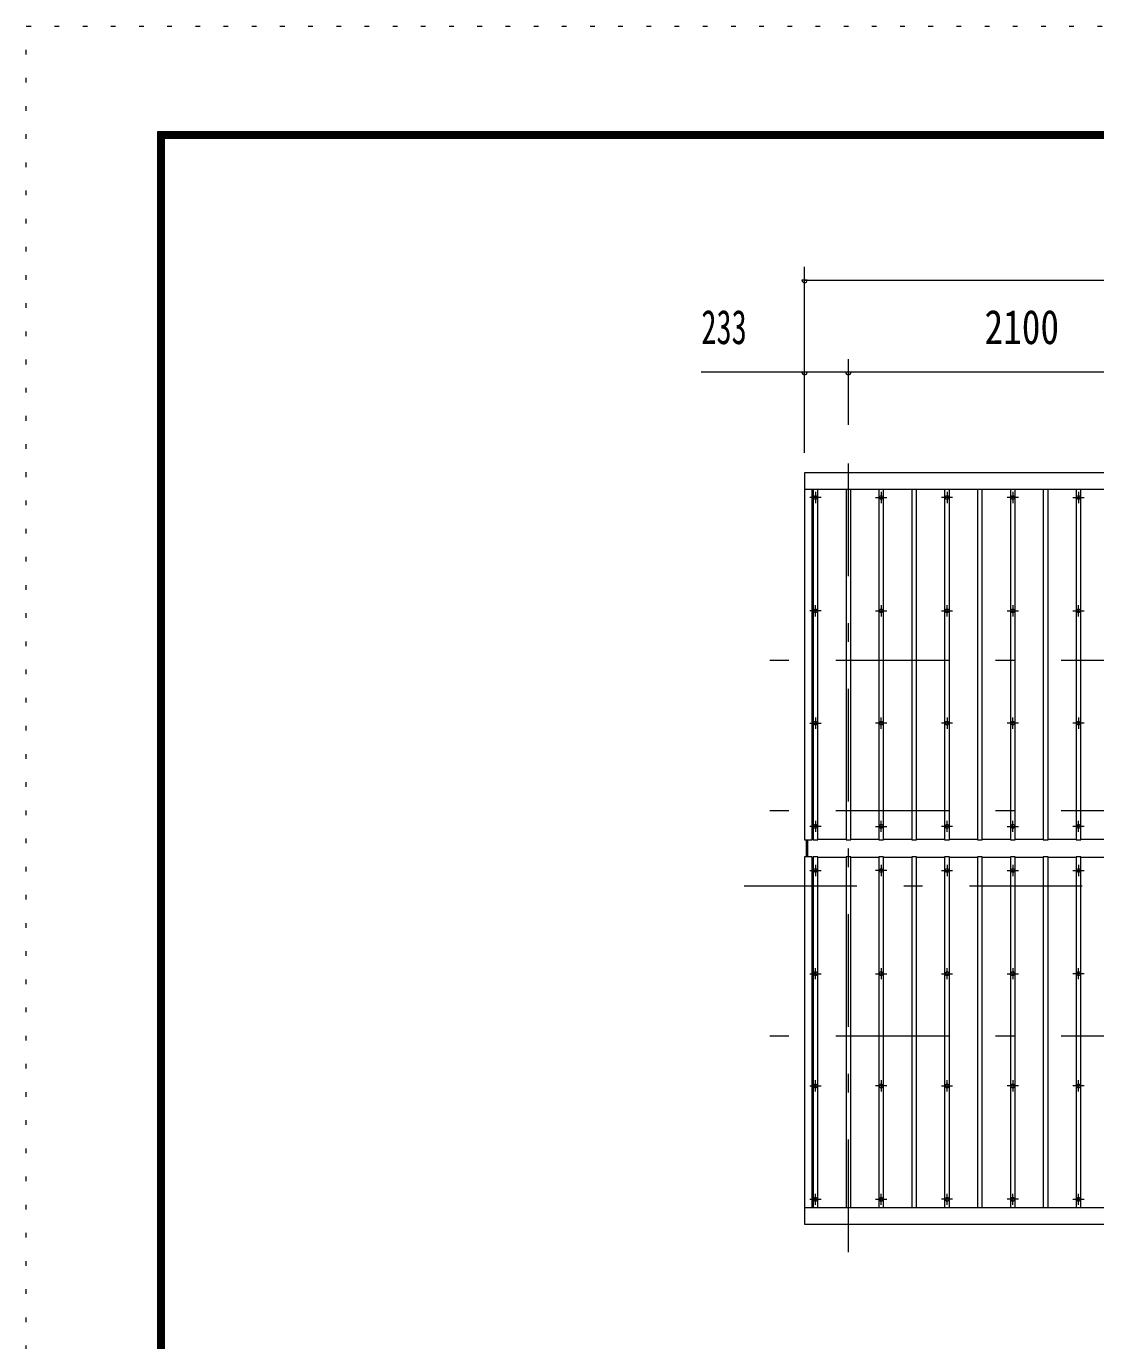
# Model space of a CAD drawing. Units: millimetres, scale not verified. Extents: x -32484 to 32484, y -14700 to 14700.
# Drawn here: x -9096 to -3405, y 7701 to 14700 of the extents above; entities that cross this region are included whole.
import ezdxf
from ezdxf.enums import TextEntityAlignment as Align

# ---------------------------------------------------------------- set-up
doc = ezdxf.new("R2010")
doc.units = ezdxf.units.MM
doc.header["$LTSCALE"] = 50
doc.linetypes.add('USER3', pattern=[24, 12, -5, 2, -5])
doc.linetypes.add('USER4', pattern=[3, 0.5, -2.5])
for name, color, linetype, lineweight in [('0-2_1-0BOLD', 7, 'Continuous', 18), ('0-3_1-2CENTER', 3, 'USER3', 18), ('0-4_1-4THIN', 4, 'Continuous', 18), ('0-5_1-5DIM', 3, 'Continuous', 18), ('0-C_F-F', 5, 'Continuous', 18), ('0-D_F-E_J_ADD', 3, 'USER4', 18)]:
    doc.layers.add(name, color=color, linetype=linetype, lineweight=lineweight)
doc.styles.add('ＭＳ ゴシック', font='')
doc.styles.get('ＭＳ ゴシック').set_extended_font_data('MS Gothic')

msp = doc.modelspace()

# ---------------------------------------------------------------- linework, layer by layer
at = {"layer": '0-2_1-0BOLD'}
for p, q in [((-4954.28, 12236.05), (2861.71, 12236.05)), ((-4944.28, 10277.69), (-4944.28, 10367.39)), ((-4938.28, 10367.39), (-4938.28, 10277.69)), ((2861.71, 8409.03), (-4954.28, 8409.03))]:
    msp.add_line(p, q, dxfattribs=at)
for points in [[(2861.71, 12322.54), (-4954.28, 12322.54), (-4954.28, 10367.39), (-4914.28, 10367.39), (-4914.28, 12236.05)], [(-4914.28, 8409.03), (-4914.28, 10277.69), (-4954.28, 10277.69), (-4954.28, 8322.54), (2861.71, 8322.54)]]:
    msp.add_lwpolyline(points, dxfattribs=at)
for centre in [(-4896.29, 12191.11), (-4546.29, 12191.11), (-4196.29, 12191.11), (-3846.29, 12191.11), (-3496.29, 12191.11), (-4896.29, 11587.41), (-4546.29, 11587.41), (-4196.28, 11587.41), (-3846.29, 11587.41), (-3496.28, 11587.41), (-4896.29, 10989.62), (-4546.29, 10989.62), (-4196.28, 10989.62), (-3846.29, 10989.62), (-3496.28, 10989.62), (-4896.29, 10439.93), (-4546.29, 10439.93), (-4196.28, 10439.93), (-3846.29, 10439.93), (-3496.28, 10439.93), (-4896.29, 10205.15), (-4546.29, 10205.15), (-4196.29, 10205.15), (-3846.29, 10205.15), (-3496.28, 10205.15), (-4896.29, 9655.46), (-4546.29, 9655.46), (-4196.29, 9655.46), (-3846.29, 9655.46), (-3496.28, 9655.46), (-4896.29, 9057.68), (-4546.29, 9057.68), (-4196.29, 9057.68), (-3846.29, 9057.68), (-3496.28, 9057.68), (-4896.29, 8453.97), (-4546.29, 8453.97), (-4196.29, 8453.97), (-3846.29, 8453.97), (-3496.29, 8453.97)]:
    msp.add_circle(centre, 10, dxfattribs=at)
at = {"layer": '0-3_1-2CENTER'}
for p, q in [((-4721.29, 8172.54), (-4721.29, 12472.55)), ((-4866.29, 12191.11), (-4926.28, 12191.11)), ((-4896.29, 12221.12), (-4896.29, 12161.11)), ((-4576.28, 12191.11), (-4516.29, 12191.11)), ((-4546.29, 12221.12), (-4546.29, 12161.11)), ((-4166.29, 12191.11), (-4226.28, 12191.11)), ((-4196.29, 12221.12), (-4196.29, 12161.11)), ((-3816.29, 12191.11), (-3876.28, 12191.11)), ((-3846.29, 12221.12), (-3846.29, 12161.11)), ((-3526.28, 12191.11), (-3466.29, 12191.11)), ((-3496.29, 12221.12), (-3496.29, 12161.11)), ((-4866.29, 11587.41), (-4926.28, 11587.41)), ((-4896.29, 11557.41), (-4896.29, 11617.41)), ((-4576.28, 11587.41), (-4516.29, 11587.41)), ((-4546.29, 11617.41), (-4546.29, 11557.41)), ((-4226.28, 11587.41), (-4166.29, 11587.41)), ((-4196.28, 11557.41), (-4196.28, 11617.41)), ((-3876.28, 11587.41), (-3816.29, 11587.41)), ((-3846.29, 11617.41), (-3846.29, 11557.41)), ((-3526.28, 11587.41), (-3466.29, 11587.41)), ((-3496.28, 11557.41), (-3496.28, 11617.41)), ((3011.71, 11322.54), (-5276.29, 11322.54)), ((-4926.28, 10989.62), (-4866.29, 10989.62)), ((-4896.29, 11019.63), (-4896.29, 10959.62)), ((-4516.29, 10989.62), (-4576.28, 10989.62)), ((-4546.29, 10959.62), (-4546.29, 11019.63)), ((-4166.29, 10989.62), (-4226.28, 10989.62)), ((-4196.28, 11019.63), (-4196.28, 10959.62)), ((-3816.29, 10989.62), (-3876.28, 10989.62)), ((-3846.29, 10959.62), (-3846.29, 11019.63)), ((-3466.29, 10989.62), (-3526.28, 10989.62)), ((-3496.28, 11019.63), (-3496.28, 10959.62)), ((3011.71, 10522.54), (-5276.29, 10522.54)), ((-4866.29, 10439.93), (-4926.28, 10439.93)), ((-4896.29, 10469.93), (-4896.29, 10409.93)), ((-4576.28, 10439.93), (-4516.29, 10439.93)), ((-4546.29, 10409.93), (-4546.29, 10469.93)), ((-4166.29, 10439.93), (-4226.28, 10439.93)), ((-4196.28, 10409.93), (-4196.28, 10469.93)), ((-3876.28, 10439.93), (-3816.29, 10439.93)), ((-3846.29, 10409.93), (-3846.29, 10469.93)), ((-3466.29, 10439.93), (-3526.28, 10439.93)), ((-3496.28, 10409.93), (-3496.28, 10469.93)), ((-4896.29, 10235.15), (-4896.29, 10175.15)), ((-4546.29, 10235.15), (-4546.29, 10175.15)), ((-4196.29, 10235.15), (-4196.29, 10175.15)), ((-3846.29, 10235.15), (-3846.29, 10175.15)), ((-3496.28, 10235.15), (-3496.28, 10175.15)), ((-4926.28, 10205.15), (-4866.29, 10205.15)), ((-4516.29, 10205.15), (-4576.28, 10205.15)), ((-4226.28, 10205.15), (-4166.29, 10205.15)), ((-3876.28, 10205.15), (-3816.29, 10205.15)), ((-3526.28, 10205.15), (-3466.29, 10205.15)), ((-5276.29, 10122.54), (3011.71, 10122.54)), ((-4896.29, 9625.46), (-4896.29, 9685.46)), ((-4546.29, 9685.46), (-4546.29, 9625.46)), ((-4196.29, 9625.46), (-4196.29, 9685.46)), ((-3846.29, 9685.46), (-3846.29, 9625.46)), ((-3496.28, 9625.46), (-3496.28, 9685.46)), ((-4926.28, 9655.46), (-4866.29, 9655.46)), ((-4576.28, 9655.46), (-4516.29, 9655.46)), ((-4226.28, 9655.46), (-4166.29, 9655.46)), ((-3876.28, 9655.46), (-3816.29, 9655.46)), ((-3466.29, 9655.46), (-3526.28, 9655.46)), ((3011.71, 9322.54), (-5276.29, 9322.54)), ((-4926.28, 9057.68), (-4866.29, 9057.68)), ((-4896.29, 9027.67), (-4896.29, 9087.67)), ((-4516.29, 9057.68), (-4576.28, 9057.68)), ((-4546.29, 9087.67), (-4546.29, 9027.67)), ((-4226.28, 9057.68), (-4166.29, 9057.68)), ((-4196.29, 9027.67), (-4196.29, 9087.67)), ((-3816.29, 9057.68), (-3876.28, 9057.68)), ((-3846.29, 9087.67), (-3846.29, 9027.67)), ((-3466.29, 9057.68), (-3526.28, 9057.68)), ((-3496.28, 9027.67), (-3496.28, 9087.67)), ((-4896.29, 8423.96), (-4896.29, 8483.97)), ((-4546.29, 8423.96), (-4546.29, 8483.97)), ((-4196.29, 8423.96), (-4196.29, 8483.97)), ((-3846.29, 8423.96), (-3846.29, 8483.97)), ((-3496.29, 8423.96), (-3496.29, 8483.97)), ((-4926.28, 8453.97), (-4866.29, 8453.97)), ((-4576.28, 8453.97), (-4516.29, 8453.97)), ((-4166.29, 8453.97), (-4226.28, 8453.97)), ((-3816.29, 8453.97), (-3876.28, 8453.97)), ((-3526.28, 8453.97), (-3466.29, 8453.97))]:
    msp.add_line(p, q, dxfattribs=at)
at = {"layer": '0-4_1-4THIN'}
for p, q in [((-4908.79, 10371.64), (-4914.28, 10371.64)), ((-4883.79, 10371.64), (-4733.79, 10371.64)), ((-4708.78, 10371.64), (-4558.79, 10371.64)), ((-4533.78, 10371.64), (-4383.78, 10371.64)), ((-4358.78, 10371.64), (-4208.79, 10371.64)), ((-4183.78, 10371.64), (-4033.79, 10371.64)), ((-4008.78, 10371.64), (-3858.79, 10371.64)), ((-3833.78, 10371.64), (-3683.79, 10371.64)), ((-3658.79, 10371.64), (-3508.79, 10371.64)), ((-3483.78, 10371.64), (-3333.78, 10371.64)), ((-4908.79, 10273.44), (-4914.28, 10273.44)), ((-4733.79, 10273.44), (-4883.79, 10273.44)), ((-4558.79, 10273.44), (-4708.78, 10273.44)), ((-4383.78, 10273.44), (-4533.78, 10273.44)), ((-4208.79, 10273.44), (-4358.78, 10273.44)), ((-4033.79, 10273.44), (-4183.78, 10273.44)), ((-3858.79, 10273.44), (-4008.78, 10273.44)), ((-3683.79, 10273.44), (-3833.78, 10273.44)), ((-3508.79, 10273.44), (-3658.79, 10273.44)), ((-3333.78, 10273.44), (-3483.78, 10273.44))]:
    msp.add_line(p, q, dxfattribs=at)
for points in [[(-4908.79, 12236.05), (-4908.79, 10367.39), (-4883.79, 10367.39), (-4883.79, 12236.05)], [(-4733.79, 12236.05), (-4733.79, 10367.39), (-4708.78, 10367.39), (-4708.78, 12236.05)], [(-4558.79, 12236.05), (-4558.79, 10367.39), (-4533.78, 10367.39), (-4533.78, 12236.05)], [(-4383.78, 12236.05), (-4383.78, 10367.39), (-4358.78, 10367.39), (-4358.78, 12236.05)], [(-4208.79, 12236.05), (-4208.79, 10367.39), (-4183.79, 10367.39), (-4183.79, 12236.05)], [(-4033.79, 12236.05), (-4033.79, 10367.39), (-4008.78, 10367.39), (-4008.78, 12236.05)], [(-3858.79, 12236.05), (-3858.79, 10367.39), (-3833.78, 10367.39), (-3833.78, 12236.05)], [(-3683.79, 12236.05), (-3683.79, 10367.39), (-3658.79, 10367.39), (-3658.79, 12236.05)], [(-3508.79, 12236.05), (-3508.79, 10367.39), (-3483.79, 10367.39), (-3483.79, 12236.05)], [(-4883.79, 8409.03), (-4883.79, 10277.69), (-4908.79, 10277.69), (-4908.79, 8409.03)], [(-4708.78, 8409.03), (-4708.78, 10277.69), (-4733.79, 10277.69), (-4733.79, 8409.03)], [(-4533.78, 8409.03), (-4533.78, 10277.69), (-4558.79, 10277.69), (-4558.79, 8409.03)], [(-4358.78, 8409.03), (-4358.78, 10277.69), (-4383.78, 10277.69), (-4383.78, 8409.03)], [(-4183.79, 8409.03), (-4183.79, 10277.69), (-4208.79, 10277.69), (-4208.79, 8409.03)], [(-4008.78, 8409.03), (-4008.78, 10277.69), (-4033.79, 10277.69), (-4033.79, 8409.03)], [(-3833.78, 8409.03), (-3833.78, 10277.69), (-3858.79, 10277.69), (-3858.79, 8409.03)], [(-3658.79, 8409.03), (-3658.79, 10277.69), (-3683.79, 10277.69), (-3683.79, 8409.03)], [(-3483.79, 8409.03), (-3483.79, 10277.69), (-3508.79, 10277.69), (-3508.79, 8409.03)]]:
    msp.add_lwpolyline(points, dxfattribs=at)
at = {"layer": '0-5_1-5DIM'}
for p, q in [((-4954.28, 12428.35), (-4954.28, 13418.35)), ((-4940.28, 13348.35), (-4968.28, 13348.35)), ((-4954.28, 13348.35), (2861.72, 13348.35)), ((-4721.28, 12578.35), (-4721.28, 12928.35)), ((3411.22, 12858.35), (-5503.78, 12858.35)), ((-4940.28, 12858.35), (-4968.28, 12858.35)), ((-4707.28, 12858.35), (-4735.28, 12858.35))]:
    msp.add_line(p, q, dxfattribs=at)
for centre in [(-4954.28, 13348.35), (-4954.28, 12858.35), (-4721.28, 12858.35)]:
    msp.add_arc(centre, 14, 180, 0, dxfattribs=at)
at = {"layer": '0-C_F-F'}
for points in [[(31784.26, 14140), (31784.26, -14000), (-8395.74, -14000), (-8395.74, 14140)], [(31780.76, 14136.5), (-8392.24, 14136.5), (-8392.24, -13996.5), (31780.76, -13996.5)], [(31777.26, 14133), (31777.26, -13993), (-8388.74, -13993), (-8388.74, 14133)], [(31773.76, 14129.5), (31773.76, -13989.5), (-8385.24, -13989.5), (-8385.24, 14129.5)], [(31770.26, 14126), (31770.26, -13986), (-8381.74, -13986), (-8381.74, 14126)], [(31766.76, 14122.5), (31766.76, -13982.5), (-8378.24, -13982.5), (-8378.24, 14122.5)], [(31763.26, 14119), (-8374.74, 14119), (-8374.74, -13979), (31763.26, -13979)], [(31759.76, 14115.5), (-8371.24, 14115.5), (-8371.24, -13975.5), (31759.76, -13975.5)], [(31756.26, 14112), (31756.26, -13972), (-8367.74, -13972), (-8367.74, 14112)], [(31752.76, 14108.5), (-8364.24, 14108.5), (-8364.24, -13968.5), (31752.76, -13968.5)], [(31749.26, 14105), (31749.26, -13965), (-8360.74, -13965), (-8360.74, 14105)]]:
    msp.add_lwpolyline(points, close=True, dxfattribs=at)
at = {"layer": '0-D_F-E_J_ADD', "color": 5}
msp.add_lwpolyline([(32484.26, 14700), (32484.26, -14700), (-9095.74, -14700), (-9095.74, 14700)], close=True, dxfattribs=at)

# ---------------------------------------------------------------- texts
at = {"layer": '0-5_1-5DIM', "color": 7, "style": 'ＭＳ ゴシック'}
for s, width, p in [('233', 0.65, (-5503.78, 12953.22)), ('2100', 0.8, (-3996.78, 12953.22))]:
    msp.add_text(s, height=182.3, dxfattribs=dict(at, width=width)).set_placement(p, align=Align.BOTTOM_LEFT)

doc.saveas('drawing.dxf')
